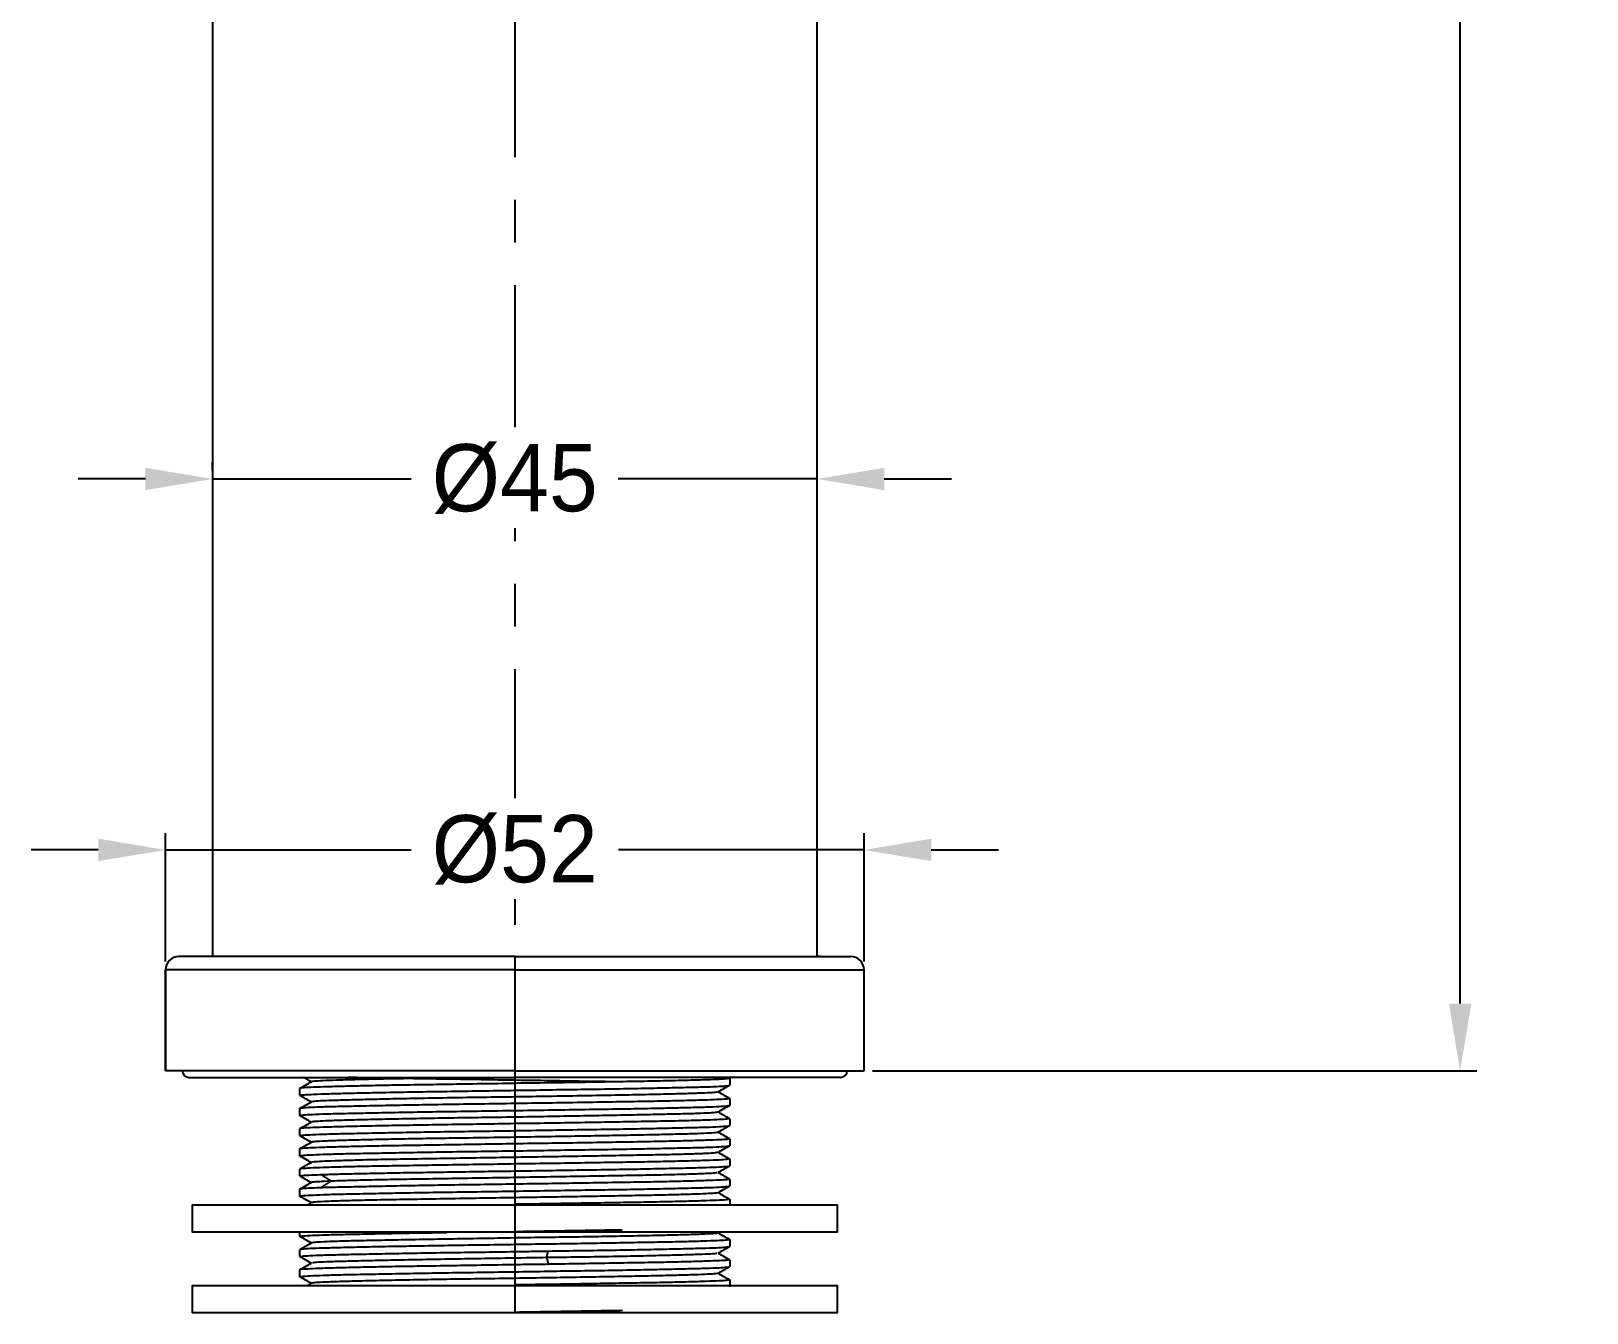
# Model space of a CAD drawing. Extents: x 10319 to 11160, y -16029 to -15435.
# Drawn here: x 10470.5 to 10586.3, y -15795.3 to -15699.9 of the extents above; entities that cross this region are included whole.
import ezdxf

# ---------------------------------------------------------------- set-up
doc = ezdxf.new("R2010")
doc.units = 0
doc.header["$MEASUREMENT"] = 0
doc.linetypes.add('CENTER2', pattern=[28.575, 19.05, -3.175, 3.175, -3.175])
doc.layers.get('0').update_dxf_attribs({"linetype": 'CONTINUOUS'})
doc.layers.get('Defpoints').update_dxf_attribs({"linetype": 'CONTINUOUS'})
doc.layers.add('CENTER', color=1, linetype='CENTER2')
doc.layers.add('DIM_', color=3, linetype='CONTINUOUS', lineweight=9)
doc.styles.get("Standard").update_dxf_attribs({"font": 'Gulim.ttf'})
doc.dimstyles.new('사본(2) STANDARD', dxfattribs={"dimscale": 0, "dimtxt": 5, "dimasz": 5, "dimexe": 1.25, "dimexo": 0.625, "dimgap": 1.5, "dimtad": 3, "dimtih": 1, "dimtoh": 1, "dimdec": 1, "dimzin": 9, "dimdsep": 46, "dimtxsty": 'Standard', "dimcen": 2.5, "dimclrd": 3, "dimclre": 3, "dimclrt": 4, "dimadec": 0, "dimazin": 0, "dimtfac": 1, "dimtdec": 1, "dimtmove": 0, "dimatfit": 3, "dimfxl": 1.25, "dimtfill": 1, "dimtolj": 1, "dimtzin": 0, "dimarcsym": 0})

# ---------------------------------------------------------------- blocks, each defined once
blk = doc.blocks.new('*D12')
at = {"layer": 'Defpoints', "color": 0, "transparency": 16777216}
for p in [(10532.51, -15760.86), (10480.51, -15769.79), (10532.51, -15769.79)]:
    blk.add_point(p, dxfattribs=at)
at = {"layer": 'DIM_', "color": 3, "lineweight": -2, "transparency": 16777216}
for p, q in [((10480.51, -15769.16), (10480.51, -15759.61)), ((10532.51, -15769.16), (10532.51, -15759.61)), ((10475.51, -15760.86), (10470.51, -15760.86)), ((10480.51, -15760.86), (10485.51, -15760.86)), ((10485.51, -15760.86), (10498.8, -15760.86)), ((10527.51, -15760.86), (10514.22, -15760.86)), ((10532.51, -15760.86), (10527.51, -15760.86)), ((10537.51, -15760.86), (10542.51, -15760.86))]:
    blk.add_line(p, q, dxfattribs=at)
at = {"layer": 'DIM_', "color": 3, "transparency": 16777216}
for points in [[(10475.51, -15760.02), (10475.51, -15761.69), (10480.51, -15760.86)], [(10537.51, -15760.02), (10537.51, -15761.69), (10532.51, -15760.86)]]:
    blk.add_solid(points, dxfattribs=at)
at = {"layer": 'DIM_', "color": 4, "transparency": 16777216, "insert": (10506.51, -15760.86), "char_height": 5, "attachment_point": 5, "bg_fill": 3, "box_fill_scale": 1.25, "bg_fill_color": 256, "bg_fill_true_color": 13158600, "bg_fill_transparency": 0}
blk.add_mtext('\\A1;%%C52', dxfattribs=at)
blk = doc.blocks.new('*D13')
at = {"layer": 'Defpoints', "color": 0, "transparency": 16777216}
for p in [(10484.01, -15733.25), (10529.01, -15733.25), (10529.01, -15733.25)]:
    blk.add_point(p, dxfattribs=at)
at = {"layer": 'DIM_', "color": 3, "lineweight": -2, "transparency": 16777216}
for p, q in [((10484.01, -15732.63), (10484.01, -15732)), ((10529.01, -15732.63), (10529.01, -15732)), ((10479.01, -15733.25), (10474.01, -15733.25)), ((10484.01, -15733.25), (10489.01, -15733.25)), ((10489.01, -15733.25), (10498.8, -15733.25)), ((10524.01, -15733.25), (10514.21, -15733.25)), ((10529.01, -15733.25), (10524.01, -15733.25)), ((10534.01, -15733.25), (10539.01, -15733.25))]:
    blk.add_line(p, q, dxfattribs=at)
at = {"layer": 'DIM_', "color": 3, "transparency": 16777216}
for points in [[(10479.01, -15732.42), (10479.01, -15734.08), (10484.01, -15733.25)], [(10534.01, -15732.42), (10534.01, -15734.08), (10529.01, -15733.25)]]:
    blk.add_solid(points, dxfattribs=at)
at = {"layer": 'DIM_', "color": 4, "transparency": 16777216, "insert": (10506.51, -15733.25), "char_height": 5, "attachment_point": 5, "bg_fill": 3, "box_fill_scale": 1.25, "bg_fill_color": 256, "bg_fill_true_color": 13158600, "bg_fill_transparency": 0}
blk.add_mtext('\\A1;%%C45', dxfattribs=at)
blk = doc.blocks.new('*D17')
at = {"layer": 'Defpoints', "color": 0, "transparency": 16777216}
for p in [(10506.51, -15610.64), (10576.88, -15610.64), (10532.51, -15777.29)]:
    blk.add_point(p, dxfattribs=at)
at = {"layer": 'DIM_', "color": 3, "lineweight": -2, "transparency": 16777216}
for p, q in [((10507.13, -15610.64), (10578.13, -15610.64)), ((10576.88, -15615.64), (10576.88, -15689.89)), ((10576.88, -15772.29), (10576.88, -15698.03)), ((10533.13, -15777.29), (10578.13, -15777.29))]:
    blk.add_line(p, q, dxfattribs=at)
at = {"layer": 'DIM_', "color": 3, "transparency": 16777216}
for points in [[(10576.05, -15615.64), (10577.72, -15615.64), (10576.88, -15610.64)], [(10576.05, -15772.29), (10577.72, -15772.29), (10576.88, -15777.29)]]:
    blk.add_solid(points, dxfattribs=at)
at = {"layer": 'DIM_', "color": 4, "transparency": 16777216, "insert": (10576.88, -15693.96), "char_height": 5, "attachment_point": 5, "bg_fill": 3, "box_fill_scale": 1.25, "bg_fill_color": 256, "bg_fill_true_color": 13158600, "bg_fill_transparency": 0}
blk.add_mtext('\\A1;166.7', dxfattribs=at)

msp = doc.modelspace()

# ---------------------------------------------------------------- linework, layer by layer
at = {"linetype": 'Continuous'}
msp.add_line((10480.51, -15777.29), (10480.51, -15769.79), dxfattribs=at)
for centre, radius, start, end in [((10481.51, -15769.79), 1, 90, 180), ((10482.26, -15777.29), 0.5, 180, 270)]:
    msp.add_arc(centre, radius, start, end, dxfattribs=at)
msp.add_arc((10482.26, -15777.29), 0.5, 180, 270)
for points, degree in [([(10491.37, -15778.12), (10491.17, -15778.01), (10490.98, -15777.9), (10490.79, -15777.79)], 3), ([(10490.51, -15778.6), (10490.8, -15778.44), (10491.08, -15778.27), (10491.37, -15778.11)], 3), ([(10490.51, -15779.12), (10490.51, -15778.87), (10490.51, -15778.61)], 2), ([(10506.51, -15778.23), (10506.51, -15778.49), (10506.51, -15778.75)], 2), ([(10522.5, -15778.38), (10522.22, -15778.54), (10521.93, -15778.71), (10521.65, -15778.87)], 3), ([(10521.65, -15778.86), (10521.93, -15779.02), (10522.22, -15779.19), (10522.5, -15779.35)], 3), ([(10491.37, -15779.62), (10491.08, -15779.46), (10490.8, -15779.29), (10490.51, -15779.13)], 3), ([(10490.51, -15780.1), (10490.8, -15779.94), (10491.08, -15779.77), (10491.37, -15779.61)], 3), ([(10490.51, -15780.62), (10490.51, -15780.37), (10490.51, -15780.11)], 2), ([(10506.51, -15779.73), (10506.51, -15779.99), (10506.51, -15780.25)], 2), ([(10522.5, -15779.88), (10522.22, -15780.04), (10521.93, -15780.21), (10521.65, -15780.37)], 3), ([(10522.51, -15779.36), (10522.51, -15779.62), (10522.51, -15779.87)], 2), ([(10491.37, -15781.12), (10491.08, -15780.96), (10490.8, -15780.79), (10490.51, -15780.63)], 3), ([(10490.51, -15781.6), (10490.8, -15781.44), (10491.08, -15781.27), (10491.37, -15781.11)], 3), ([(10506.51, -15781.23), (10506.51, -15781.49), (10506.51, -15781.75)], 2), ([(10521.65, -15780.36), (10521.93, -15780.52), (10522.22, -15780.69), (10522.5, -15780.85)], 3), ([(10522.5, -15781.38), (10522.22, -15781.54), (10521.93, -15781.71), (10521.65, -15781.87)], 3), ([(10522.51, -15780.86), (10522.51, -15781.12), (10522.51, -15781.37)], 2), ([(10490.51, -15782.12), (10490.51, -15781.87), (10490.51, -15781.61)], 2), ([(10491.37, -15782.62), (10491.08, -15782.46), (10490.8, -15782.29), (10490.51, -15782.13)], 3), ([(10521.65, -15781.86), (10521.93, -15782.02), (10522.22, -15782.19), (10522.5, -15782.35)], 3), ([(10522.51, -15782.36), (10522.51, -15782.62), (10522.51, -15782.87)], 2), ([(10490.51, -15783.1), (10490.8, -15782.94), (10491.08, -15782.77), (10491.37, -15782.61)], 3), ([(10490.51, -15783.62), (10490.51, -15783.37), (10490.51, -15783.11)], 2), ([(10491.37, -15784.12), (10491.08, -15783.96), (10490.8, -15783.79), (10490.51, -15783.63)], 3), ([(10506.51, -15782.73), (10506.51, -15782.99), (10506.51, -15783.25)], 2), ([(10522.5, -15782.88), (10522.22, -15783.04), (10521.93, -15783.21), (10521.65, -15783.37)], 3), ([(10521.65, -15783.36), (10521.93, -15783.53), (10522.22, -15783.69), (10522.5, -15783.85)], 3), ([(10490.51, -15784.6), (10490.8, -15784.44), (10491.08, -15784.27), (10491.37, -15784.11)], 3), ([(10490.51, -15785.12), (10490.51, -15784.87), (10490.51, -15784.61)], 2), ([(10492.07, -15785.02), (10492.39, -15785.01), (10493.13, -15784.98), (10494.51, -15784.95), (10496.13, -15784.92), (10497.93, -15784.88), (10499.92, -15784.85), (10502.02, -15784.82), (10504.25, -15784.78), (10505.75, -15784.76), (10506.51, -15784.75)], 3), ([(10522.51, -15783.86), (10522.51, -15783.87), (10522.37, -15783.9), (10521.78, -15783.94), (10520.81, -15783.97), (10519.49, -15784.01), (10517.83, -15784.05), (10515.89, -15784.09), (10513.77, -15784.12), (10511.44, -15784.16), (10509, -15784.2), (10507.34, -15784.22), (10506.51, -15784.23)], 3), ([(10506.51, -15784.23), (10506.51, -15784.49), (10506.51, -15784.75)], 2), ([(10522.5, -15784.38), (10522.22, -15784.54), (10521.93, -15784.71), (10521.65, -15784.87)], 3), ([(10522.51, -15783.86), (10522.51, -15784.12), (10522.51, -15784.37)], 2), ([(10491.37, -15785.62), (10491.08, -15785.46), (10490.8, -15785.29), (10490.51, -15785.13)], 3), ([(10490.51, -15786.1), (10490.8, -15785.94), (10491.08, -15785.77), (10491.37, -15785.61)], 3), ([(10492.84, -15785.51), (10492.45, -15785.26), (10492.07, -15785.02)], 2), ([(10492.84, -15785.51), (10492.45, -15785.76), (10492.07, -15786)], 2), ([(10506.51, -15785.73), (10505.65, -15785.75), (10503.93, -15785.77), (10501.42, -15785.81), (10499.06, -15785.85), (10496.88, -15785.89), (10494.94, -15785.93), (10493.3, -15785.97), (10492.43, -15785.99), (10492.07, -15786)], 3), ([(10521.58, -15784.89), (10521.49, -15784.9), (10521.2, -15784.93), (10520.37, -15784.97), (10519.18, -15785.01), (10517.66, -15785.05), (10515.84, -15785.08), (10513.78, -15785.12), (10511.52, -15785.16), (10509.16, -15785.2), (10506.7, -15785.24), (10504.23, -15785.28), (10501.82, -15785.32), (10499.53, -15785.36), (10497.46, -15785.39), (10495.6, -15785.43), (10494.02, -15785.47), (10493.19, -15785.5), (10492.84, -15785.51)], 3), ([(10506.51, -15785.73), (10506.51, -15785.99), (10506.51, -15786.25)], 2), ([(10521.65, -15784.86), (10521.93, -15785.02), (10522.22, -15785.19), (10522.5, -15785.35)], 3), ([(10522.5, -15785.88), (10522.22, -15786.04), (10521.93, -15786.21), (10521.65, -15786.37)], 3), ([(10522.51, -15785.39), (10522.51, -15785.63), (10522.51, -15785.87)], 2), ([(10490.51, -15786.62), (10490.51, -15786.37), (10490.51, -15786.11)], 2), ([(10490.51, -15786.62), (10490.51, -15786.61), (10490.64, -15786.59), (10491.23, -15786.55), (10492.21, -15786.51), (10493.53, -15786.47), (10495.18, -15786.44), (10497.12, -15786.4), (10499.24, -15786.36), (10501.59, -15786.32), (10504.02, -15786.29), (10505.68, -15786.26), (10506.51, -15786.25)], 3), ([(10491.37, -15787.12), (10491.08, -15786.96), (10490.8, -15786.79), (10490.51, -15786.63)], 3), ([(10491.07, -15787.28), (10491.17, -15787.23), (10491.27, -15787.17), (10491.37, -15787.11)], 3), ([(10521.71, -15786.39), (10521.97, -15786.55), (10522.24, -15786.7), (10522.5, -15786.85)], 3), ([(10522.51, -15786.86), (10522.51, -15787.07), (10522.51, -15787.29)], 2), ([(10482.51, -15789.29), (10482.51, -15788.29), (10482.51, -15787.29)], 2), ([(10482.51, -15789.29), (10482.51, -15788.29), (10482.51, -15787.29)], 2), ([(10530.51, -15787.29), (10530.51, -15788.29), (10530.51, -15789.29)], 2), ([(10490.51, -15789.62), (10490.51, -15789.46), (10490.51, -15789.29)], 2), ([(10521.81, -15789.28), (10521.75, -15789.31), (10521.7, -15789.34), (10521.65, -15789.37)], 3), ([(10521.65, -15789.36), (10521.93, -15789.52), (10522.22, -15789.69), (10522.5, -15789.85)], 3), ([(10491.37, -15790.12), (10491.08, -15789.96), (10490.8, -15789.79), (10490.51, -15789.63)], 3), ([(10490.51, -15790.6), (10490.8, -15790.44), (10491.08, -15790.27), (10491.37, -15790.11)], 3), ([(10490.51, -15791.12), (10490.51, -15790.87), (10490.51, -15790.61)], 2), ([(10506.51, -15790.23), (10506.51, -15790.49), (10506.51, -15790.75)], 2), ([(10522.5, -15790.38), (10522.22, -15790.54), (10521.93, -15790.71), (10521.65, -15790.87)], 3), ([(10522.51, -15789.86), (10522.51, -15790.12), (10522.51, -15790.37)], 2), ([(10491.37, -15791.62), (10491.08, -15791.46), (10490.8, -15791.29), (10490.51, -15791.13)], 3), ([(10490.51, -15792.1), (10490.8, -15791.94), (10491.08, -15791.78), (10491.37, -15791.61)], 3), ([(10508.88, -15791.2), (10508.07, -15791.22), (10506.43, -15791.24), (10503.97, -15791.28), (10501.58, -15791.32), (10499.34, -15791.36), (10497.25, -15791.4), (10495.42, -15791.44), (10493.87, -15791.48), (10492.67, -15791.51), (10491.84, -15791.55), (10491.53, -15791.58), (10491.45, -15791.59)], 3), ([(10506.51, -15790.75), (10506.79, -15790.74), (10507.35, -15790.74), (10508.18, -15790.72), (10508.73, -15790.72), (10509.01, -15790.71)], 3), ([(10509.01, -15791.7), (10508.73, -15791.7), (10508.18, -15791.71), (10507.35, -15791.72), (10506.79, -15791.73), (10506.51, -15791.73)], 3), ([(10506.51, -15791.73), (10506.51, -15791.99), (10506.51, -15792.25)], 2), ([(10508.88, -15791.2), (10508.94, -15790.96), (10509.01, -15790.71)], 2), ([(10521.56, -15790.89), (10521.46, -15790.91), (10521.15, -15790.93), (10520.28, -15790.97), (10519.05, -15791.01), (10517.48, -15791.05), (10515.66, -15791.09), (10513.57, -15791.13), (10511.3, -15791.17), (10509.69, -15791.19), (10508.88, -15791.2)], 3), ([(10508.88, -15791.2), (10508.94, -15791.45), (10509.01, -15791.7)], 2), ([(10521.65, -15790.86), (10521.93, -15791.03), (10522.22, -15791.19), (10522.5, -15791.35)], 3), ([(10522.51, -15791.36), (10522.51, -15791.62), (10522.51, -15791.87)], 2), ([(10490.51, -15792.62), (10490.51, -15792.37), (10490.51, -15792.11)], 2), ([(10490.51, -15792.11), (10490.51, -15792.11), (10490.51, -15792.12), (10490.52, -15792.12)], 3), ([(10491.37, -15793.12), (10491.08, -15792.96), (10490.8, -15792.79), (10490.51, -15792.63)], 3), ([(10522.51, -15792.86), (10522.51, -15792.87), (10522.37, -15792.9), (10521.78, -15792.94), (10520.81, -15792.97), (10519.49, -15793.01), (10517.83, -15793.05), (10515.89, -15793.09), (10513.77, -15793.12), (10511.44, -15793.16), (10509, -15793.2), (10507.34, -15793.22), (10506.51, -15793.23)], 3), ([(10522.5, -15791.88), (10522.22, -15792.04), (10521.93, -15792.21), (10521.65, -15792.37)], 3), ([(10521.65, -15792.36), (10521.93, -15792.53), (10522.22, -15792.69), (10522.5, -15792.85)], 3), ([(10522.51, -15791.87), (10522.51, -15791.87), (10522.51, -15791.87), (10522.51, -15791.87)], 3), ([(10522.51, -15792.86), (10522.51, -15793.12), (10522.51, -15793.37)], 2), ([(10482.51, -15795.29), (10482.51, -15794.29), (10482.51, -15793.29)], 2), ([(10482.51, -15795.29), (10482.51, -15794.29), (10482.51, -15793.29)], 2), ([(10491.06, -15793.29), (10491.16, -15793.23), (10491.27, -15793.17), (10491.37, -15793.11)], 3), ([(10506.51, -15793.29), (10506.51, -15794.29), (10506.51, -15795.29)], 2), ([(10530.51, -15793.29), (10530.51, -15794.29), (10530.51, -15795.29)], 2)]:
    msp.add_open_spline(points, degree=degree)
for points, knots in [([(10498.53, -15777.87), (10498.42, -15777.88), (10497.63, -15777.89), (10496.23, -15777.92), (10494.54, -15777.96), (10493.18, -15778), (10492.17, -15778.04), (10491.55, -15778.07), (10491.39, -15778.1), (10491.37, -15778.11)], [238.802645, 238.802645, 238.802645, 238.802645, 239.172377, 241.638071, 244.103766, 246.56946, 249.035155, 251.50085, 253.787572, 253.787572, 253.787572, 253.787572]), ([(10506.51, -15778.23), (10505.67, -15778.25), (10504, -15778.27), (10501.57, -15778.31), (10499.24, -15778.35), (10497.13, -15778.38), (10495.21, -15778.42), (10493.56, -15778.46), (10492.24, -15778.5), (10491.26, -15778.53), (10490.68, -15778.57), (10490.53, -15778.59), (10490.51, -15778.6)], [0, 0, 0, 0, 2.521062, 5.042125, 7.563187, 10.08425, 12.605312, 15.126375, 17.647437, 20.1685, 22.689562, 24.89294, 24.89294, 24.89294, 24.89294]), ([(10490.51, -15779.12), (10490.51, -15779.11), (10490.6, -15779.09), (10491.1, -15779.06), (10492.01, -15779.02), (10493.31, -15778.98), (10494.94, -15778.94), (10496.89, -15778.9), (10499.04, -15778.86), (10501.43, -15778.83), (10503.95, -15778.79), (10505.66, -15778.76), (10506.51, -15778.75)], [-25.222647, -25.222647, -25.222647, -25.222647, -23.196074, -20.618733, -18.041391, -15.46405, -12.886708, -10.309366, -7.732025, -5.154683, -2.577342, 0, 0, 0, 0]), ([(10521.6, -15778.89), (10521.53, -15778.9), (10521.26, -15778.93), (10520.46, -15778.96), (10519.31, -15779), (10517.84, -15779.04), (10516.03, -15779.08), (10513.98, -15779.12), (10511.73, -15779.16), (10509.34, -15779.2), (10506.89, -15779.24), (10504.43, -15779.27), (10502.03, -15779.31), (10499.75, -15779.35), (10497.64, -15779.39), (10495.76, -15779.43), (10494.16, -15779.47), (10492.9, -15779.51), (10491.98, -15779.54), (10491.5, -15779.58), (10491.38, -15779.6), (10491.37, -15779.61)], [303.280436, 303.280436, 303.280436, 303.280436, 305.746131, 308.211825, 310.67752, 313.143215, 315.608909, 318.074604, 320.540298, 323.005993, 325.471688, 327.937382, 330.403077, 332.868771, 335.334466, 337.800161, 340.265855, 342.73155, 345.197245, 347.662939, 349.32843, 349.32843, 349.32843, 349.32843]), ([(10506.51, -15778.75), (10507.34, -15778.74), (10509.01, -15778.71), (10511.48, -15778.67), (10513.82, -15778.64), (10515.93, -15778.6), (10517.84, -15778.56), (10519.5, -15778.52), (10520.84, -15778.49), (10521.79, -15778.45), (10522.34, -15778.41), (10522.48, -15778.39), (10522.5, -15778.38)], [0, 0, 0, 0, 2.521065, 5.042129, 7.563194, 10.084259, 12.605324, 15.126388, 17.647453, 20.168518, 22.689582, 24.800759, 24.800759, 24.800759, 24.800759]), ([(10506.51, -15779.73), (10505.65, -15779.75), (10503.94, -15779.77), (10501.42, -15779.81), (10499.03, -15779.85), (10496.88, -15779.89), (10494.95, -15779.93), (10493.32, -15779.96), (10492.02, -15780), (10491.1, -15780.04), (10490.63, -15780.07), (10490.53, -15780.1), (10490.51, -15780.1)], [-38.660099, -38.660099, -38.660099, -38.660099, -36.082759, -33.505419, -30.928079, -28.350739, -25.773399, -23.19606, -20.61872, -18.04138, -15.46404, -13.84084, -13.84084, -13.84084, -13.84084]), ([(10522.51, -15779.36), (10522.51, -15779.37), (10522.38, -15779.4), (10521.82, -15779.43), (10520.87, -15779.47), (10519.53, -15779.51), (10517.86, -15779.55), (10515.94, -15779.59), (10513.82, -15779.62), (10511.47, -15779.66), (10509, -15779.7), (10507.34, -15779.72), (10506.51, -15779.73)], [25.309822, 25.309822, 25.309822, 25.309822, 27.731705, 30.252769, 32.773833, 35.294897, 37.815961, 40.337025, 42.858089, 45.379154, 47.900218, 50.421282, 50.421282, 50.421282, 50.421282]), ([(10506.51, -15780.25), (10507.34, -15780.24), (10509.02, -15780.21), (10511.48, -15780.17), (10513.82, -15780.14), (10515.93, -15780.1), (10517.84, -15780.06), (10519.47, -15780.02), (10520.81, -15779.99), (10521.77, -15779.95), (10522.34, -15779.91), (10522.48, -15779.89), (10522.5, -15779.88)], [-50.421317, -50.421317, -50.421317, -50.421317, -47.900251, -45.379185, -42.858119, -40.337054, -37.815988, -35.294922, -32.773856, -30.25279, -27.731724, -25.563414, -25.563414, -25.563414, -25.563414]), ([(10490.51, -15780.62), (10490.51, -15780.61), (10490.63, -15780.59), (10491.2, -15780.55), (10492.15, -15780.51), (10493.48, -15780.47), (10495.15, -15780.44), (10497.07, -15780.4), (10499.2, -15780.36), (10501.54, -15780.32), (10504.02, -15780.29), (10505.68, -15780.26), (10506.51, -15780.25)], [-25.122337, -25.122337, -25.122337, -25.122337, -22.689592, -20.168526, -17.64746, -15.126394, -12.605329, -10.084263, -7.563197, -5.042131, -2.521066, 0, 0, 0, 0]), ([(10506.51, -15781.23), (10505.67, -15781.25), (10504, -15781.27), (10501.53, -15781.31), (10499.2, -15781.35), (10497.08, -15781.38), (10495.18, -15781.42), (10493.53, -15781.46), (10492.19, -15781.5), (10491.23, -15781.53), (10490.67, -15781.57), (10490.53, -15781.59), (10490.51, -15781.6)], [-50.421318, -50.421318, -50.421318, -50.421318, -47.900252, -45.379187, -42.858121, -40.337055, -37.815989, -35.294923, -32.773857, -30.252791, -27.731725, -25.580641, -25.580641, -25.580641, -25.580641]), ([(10521.65, -15780.37), (10521.63, -15780.38), (10521.52, -15780.4), (10521.06, -15780.44), (10520.16, -15780.48), (10518.89, -15780.51), (10517.3, -15780.55), (10515.42, -15780.59), (10513.34, -15780.63), (10511.08, -15780.67), (10508.66, -15780.71), (10506.2, -15780.75), (10503.73, -15780.79), (10501.37, -15780.82), (10499.14, -15780.86), (10497.09, -15780.9), (10495.29, -15780.94), (10493.78, -15780.98), (10492.6, -15781.02), (10491.79, -15781.06), (10491.5, -15781.08), (10491.43, -15781.09)], [35.375909, 35.375909, 35.375909, 35.375909, 36.985419, 39.451114, 41.916808, 44.382503, 46.848197, 49.313892, 51.779587, 54.245281, 56.710976, 59.17667, 61.642365, 64.10806, 66.573754, 69.039449, 71.505144, 73.970838, 76.436533, 78.902227, 81.367922, 81.367922, 81.367922, 81.367922]), ([(10522.51, -15780.86), (10522.51, -15780.87), (10522.38, -15780.9), (10521.81, -15780.93), (10520.85, -15780.97), (10519.52, -15781.01), (10517.87, -15781.05), (10515.94, -15781.08), (10513.82, -15781.12), (10511.47, -15781.16), (10509, -15781.2), (10507.34, -15781.22), (10506.51, -15781.23)], [-25.144136, -25.144136, -25.144136, -25.144136, -22.689594, -20.168528, -17.647462, -15.126396, -12.60533, -10.084264, -7.563198, -5.042132, -2.521066, 0, 0, 0, 0]), ([(10506.51, -15781.75), (10507.34, -15781.74), (10509.02, -15781.71), (10511.46, -15781.67), (10513.8, -15781.64), (10515.9, -15781.6), (10517.82, -15781.56), (10519.46, -15781.52), (10520.78, -15781.49), (10521.75, -15781.45), (10522.33, -15781.41), (10522.48, -15781.39), (10522.5, -15781.38)], [0, 0, 0, 0, 2.521064, 5.042128, 7.563192, 10.084257, 12.605321, 15.126385, 17.647449, 20.168513, 22.689577, 24.902942, 24.902942, 24.902942, 24.902942]), ([(10490.51, -15782.12), (10490.51, -15782.11), (10490.64, -15782.09), (10491.2, -15782.05), (10492.16, -15782.01), (10493.49, -15781.97), (10495.16, -15781.94), (10497.09, -15781.9), (10499.2, -15781.86), (10501.54, -15781.82), (10504.01, -15781.79), (10505.68, -15781.76), (10506.51, -15781.75)], [25.302802, 25.302802, 25.302802, 25.302802, 27.731687, 30.25275, 32.773812, 35.294875, 37.815937, 40.337, 42.858062, 45.379125, 47.900187, 50.42125, 50.42125, 50.42125, 50.42125]), ([(10521.65, -15781.87), (10521.63, -15781.88), (10521.47, -15781.91), (10520.86, -15781.95), (10519.88, -15781.99), (10518.53, -15782.02), (10516.85, -15782.06), (10514.9, -15782.1), (10512.75, -15782.14), (10510.44, -15782.18), (10508.02, -15782.22), (10505.56, -15782.26), (10503.1, -15782.3), (10500.74, -15782.33), (10498.54, -15782.37), (10496.56, -15782.41), (10494.85, -15782.45), (10493.42, -15782.49), (10492.33, -15782.53), (10491.62, -15782.57), (10491.41, -15782.59), (10491.38, -15782.61)], [130.904258, 130.904258, 130.904258, 130.904258, 133.147509, 135.613203, 138.078898, 140.544592, 143.010287, 145.475982, 147.941676, 150.407371, 152.873065, 155.33876, 157.804455, 160.270149, 162.735844, 165.201538, 167.667233, 170.132928, 172.598622, 175.064317, 177.530011, 177.530011, 177.530011, 177.530011]), ([(10522.51, -15782.36), (10522.51, -15782.37), (10522.37, -15782.4), (10521.79, -15782.43), (10520.82, -15782.47), (10519.49, -15782.51), (10517.84, -15782.55), (10515.9, -15782.59), (10513.79, -15782.62), (10511.44, -15782.66), (10509, -15782.7), (10507.34, -15782.72), (10506.51, -15782.73)], [25.220323, 25.220323, 25.220323, 25.220323, 27.731711, 30.252776, 32.773841, 35.294905, 37.81597, 40.337035, 42.858099, 45.379164, 47.900228, 50.421293, 50.421293, 50.421293, 50.421293]), ([(10506.51, -15782.73), (10505.67, -15782.75), (10504, -15782.77), (10501.53, -15782.81), (10499.2, -15782.85), (10497.09, -15782.88), (10495.17, -15782.92), (10493.51, -15782.96), (10492.17, -15783), (10491.22, -15783.04), (10490.67, -15783.07), (10490.53, -15783.09), (10490.51, -15783.1)], [0, 0, 0, 0, 2.521064, 5.042128, 7.563192, 10.084256, 12.60532, 15.126383, 17.647447, 20.168511, 22.689575, 24.783721, 24.783721, 24.783721, 24.783721]), ([(10490.51, -15783.62), (10490.51, -15783.61), (10490.64, -15783.59), (10491.23, -15783.55), (10492.19, -15783.51), (10493.52, -15783.47), (10495.18, -15783.44), (10497.1, -15783.4), (10499.22, -15783.36), (10501.54, -15783.32), (10504.01, -15783.29), (10505.68, -15783.26), (10506.51, -15783.25)], [-25.187702, -25.187702, -25.187702, -25.187702, -22.689574, -20.16851, -17.647446, -15.126383, -12.605319, -10.084255, -7.563191, -5.042128, -2.521064, 0, 0, 0, 0]), ([(10521.63, -15783.38), (10521.58, -15783.39), (10521.36, -15783.42), (10520.63, -15783.46), (10519.53, -15783.5), (10518.09, -15783.54), (10516.35, -15783.57), (10514.35, -15783.61), (10512.12, -15783.65), (10509.75, -15783.69), (10507.3, -15783.73), (10504.83, -15783.77), (10502.41, -15783.81), (10500.1, -15783.85), (10497.96, -15783.88), (10496.04, -15783.92), (10494.4, -15783.96), (10493.07, -15784), (10492.1, -15784.04), (10491.53, -15784.08), (10491.39, -15784.1), (10491.37, -15784.11)], [226.843904, 226.843904, 226.843904, 226.843904, 229.309598, 231.775293, 234.240987, 236.706682, 239.172377, 241.638071, 244.103766, 246.56946, 249.035155, 251.50085, 253.966544, 256.432239, 258.897933, 261.363628, 263.829323, 266.295017, 268.760712, 271.226406, 273.319459, 273.319459, 273.319459, 273.319459]), ([(10506.51, -15783.25), (10507.34, -15783.24), (10509.01, -15783.21), (10511.45, -15783.17), (10513.78, -15783.14), (10515.89, -15783.1), (10517.81, -15783.06), (10519.47, -15783.02), (10520.79, -15782.99), (10521.76, -15782.95), (10522.33, -15782.91), (10522.48, -15782.89), (10522.5, -15782.88)], [-50.421246, -50.421246, -50.421246, -50.421246, -47.900184, -45.379122, -42.858059, -40.336997, -37.815935, -35.294872, -32.77381, -30.252748, -27.731685, -25.563771, -25.563771, -25.563771, -25.563771]), ([(10506.51, -15784.23), (10505.67, -15784.25), (10504.01, -15784.27), (10501.54, -15784.31), (10499.22, -15784.35), (10497.1, -15784.38), (10495.18, -15784.42), (10493.52, -15784.46), (10492.18, -15784.5), (10491.23, -15784.54), (10490.67, -15784.57), (10490.53, -15784.59), (10490.51, -15784.6)], [-50.421325, -50.421325, -50.421325, -50.421325, -47.900259, -45.379192, -42.858126, -40.33706, -37.815994, -35.294927, -32.773861, -30.252795, -27.731729, -25.637129, -25.637129, -25.637129, -25.637129]), ([(10506.51, -15784.75), (10507.34, -15784.74), (10509.01, -15784.71), (10511.48, -15784.67), (10513.78, -15784.64), (10515.91, -15784.6), (10517.83, -15784.56), (10519.49, -15784.52), (10520.82, -15784.49), (10521.78, -15784.45), (10522.34, -15784.41), (10522.48, -15784.39), (10522.5, -15784.38)], [-50.421304, -50.421304, -50.421304, -50.421304, -47.900239, -45.379173, -42.858108, -40.337043, -37.815978, -35.294913, -32.773847, -30.252782, -27.731717, -25.612019, -25.612019, -25.612019, -25.612019]), ([(10490.51, -15785.12), (10490.51, -15785.11), (10490.61, -15785.09), (10491.12, -15785.05), (10491.71, -15785.03), (10492.07, -15785.02)], [-7.143586, -7.143586, -7.143586, -7.143586, -4.976862, -2.488431, 0, 0, 0, 0]), ([(10492.07, -15786), (10491.71, -15786.02), (10491.11, -15786.04), (10490.64, -15786.07), (10490.53, -15786.1), (10490.51, -15786.1)], [-32.349468, -32.349468, -32.349468, -32.349468, -29.861047, -27.372626, -25.651054, -25.651054, -25.651054, -25.651054]), ([(10492.84, -15785.51), (10492.49, -15785.52), (10491.9, -15785.55), (10491.48, -15785.58), (10491.38, -15785.6), (10491.37, -15785.61)], [0, 0, 0, 0, 2.465695, 4.931389, 6.35223, 6.35223, 6.35223, 6.35223]), ([(10522.5, -15785.37), (10522.48, -15785.38), (10522.33, -15785.4), (10521.78, -15785.44), (10520.82, -15785.47), (10519.5, -15785.51), (10517.84, -15785.55), (10515.91, -15785.59), (10513.78, -15785.62), (10511.47, -15785.66), (10509.01, -15785.7), (10507.34, -15785.72), (10506.51, -15785.73)], [-24.751695, -24.751695, -24.751695, -24.751695, -22.689588, -20.168523, -17.647458, -15.126392, -12.605327, -10.084261, -7.563196, -5.042131, -2.521065, 0, 0, 0, 0]), ([(10506.51, -15786.25), (10507.34, -15786.24), (10509.01, -15786.21), (10511.47, -15786.17), (10513.8, -15786.14), (10515.92, -15786.1), (10517.84, -15786.06), (10519.5, -15786.02), (10520.84, -15785.99), (10521.79, -15785.95), (10522.34, -15785.91), (10522.48, -15785.89), (10522.5, -15785.88)], [-50.421303, -50.421303, -50.421303, -50.421303, -47.900238, -45.379173, -42.858107, -40.337042, -37.815977, -35.294912, -32.773847, -30.252782, -27.731717, -25.636429, -25.636429, -25.636429, -25.636429]), ([(10521.65, -15786.37), (10521.63, -15786.38), (10521.51, -15786.4), (10521, -15786.44), (10520.06, -15786.48), (10518.77, -15786.52), (10517.18, -15786.56), (10515.29, -15786.59), (10513.17, -15786.63), (10510.88, -15786.67), (10508.47, -15786.71), (10506, -15786.75), (10503.57, -15786.79), (10501.19, -15786.83), (10498.95, -15786.87), (10496.91, -15786.9), (10495.12, -15786.94), (10493.65, -15786.98), (10492.51, -15787.02), (10491.73, -15787.06), (10491.47, -15787.09), (10491.41, -15787.1)], [54.912368, 54.912368, 54.912368, 54.912368, 56.710976, 59.176671, 61.642365, 64.10806, 66.573755, 69.039449, 71.505144, 73.970839, 76.436533, 78.902228, 81.367922, 83.833617, 86.299312, 88.765006, 91.230701, 93.696396, 96.16209, 98.627785, 101.093479, 101.093479, 101.093479, 101.093479]), ([(10522.51, -15786.86), (10522.51, -15786.87), (10522.38, -15786.9), (10521.8, -15786.93), (10520.85, -15786.97), (10519.51, -15787.01), (10517.84, -15787.05), (10515.92, -15787.09), (10513.81, -15787.12), (10511.47, -15787.16), (10509.01, -15787.2), (10507.34, -15787.22), (10506.51, -15787.23)], [-25.146093, -25.146093, -25.146093, -25.146093, -22.689563, -20.1685, -17.647438, -15.126375, -12.605313, -10.08425, -7.563188, -5.042125, -2.521063, 0, 0, 0, 0]), ([(10490.51, -15789.62), (10490.51, -15789.61), (10490.63, -15789.59), (10491.2, -15789.55), (10492.15, -15789.51), (10493.49, -15789.47), (10495.15, -15789.44), (10497.06, -15789.4), (10499.16, -15789.36), (10500.69, -15789.34), (10501.46, -15789.33)], [-25.124387, -25.124387, -25.124387, -25.124387, -22.68959, -20.168525, -17.647459, -15.126394, -12.605328, -10.084262, -7.563197, -5.155163, -5.155163, -5.155163, -5.155163]), ([(10521.61, -15789.38), (10521.55, -15789.4), (10521.3, -15789.42), (10520.53, -15789.46), (10519.39, -15789.5), (10517.92, -15789.54), (10516.14, -15789.58), (10514.12, -15789.62), (10511.9, -15789.66), (10509.53, -15789.69), (10507.09, -15789.73), (10504.65, -15789.77), (10502.22, -15789.81), (10499.91, -15789.85), (10497.77, -15789.89), (10495.88, -15789.93), (10494.28, -15789.96), (10492.97, -15790), (10492.02, -15790.04), (10491.51, -15790.08), (10491.38, -15790.1), (10491.37, -15790.11)], [246.569462, 246.569462, 246.569462, 246.569462, 249.035157, 251.500851, 253.966546, 256.43224, 258.897935, 261.36363, 263.829324, 266.295019, 268.760713, 271.226408, 273.692103, 276.157797, 278.623492, 281.089187, 283.554881, 286.020576, 288.48627, 290.951965, 292.805149, 292.805149, 292.805149, 292.805149]), ([(10506.51, -15789.25), (10507.34, -15789.24), (10509.02, -15789.21), (10511.48, -15789.17), (10513.3, -15789.14), (10514.27, -15789.13), (10514.51, -15789.12)], [-50.421323, -50.421323, -50.421323, -50.421323, -47.900257, -45.379191, -42.858125, -42.017192, -42.017192, -42.017192, -42.017192]), ([(10506.51, -15790.23), (10505.67, -15790.25), (10504, -15790.27), (10501.53, -15790.31), (10499.2, -15790.35), (10497.08, -15790.38), (10495.18, -15790.42), (10493.53, -15790.46), (10492.19, -15790.5), (10491.23, -15790.53), (10490.67, -15790.57), (10490.53, -15790.59), (10490.51, -15790.6)], [-50.421312, -50.421312, -50.421312, -50.421312, -47.900246, -45.379181, -42.858115, -40.33705, -37.815984, -35.294918, -32.773853, -30.252787, -27.731722, -25.587436, -25.587436, -25.587436, -25.587436]), ([(10522.51, -15789.86), (10522.51, -15789.87), (10522.38, -15789.9), (10521.81, -15789.93), (10520.86, -15789.97), (10519.52, -15790.01), (10517.87, -15790.05), (10515.95, -15790.08), (10513.82, -15790.12), (10511.47, -15790.16), (10509, -15790.2), (10507.34, -15790.22), (10506.51, -15790.23)], [-25.140627, -25.140627, -25.140627, -25.140627, -22.689595, -20.168528, -17.647462, -15.126396, -12.60533, -10.084264, -7.563198, -5.042132, -2.521066, 0, 0, 0, 0]), ([(10509.01, -15790.71), (10509.84, -15790.7), (10511.47, -15790.67), (10513.82, -15790.64), (10515.95, -15790.6), (10517.85, -15790.56), (10519.48, -15790.52), (10520.8, -15790.49), (10521.77, -15790.45), (10522.34, -15790.41), (10522.48, -15790.39), (10522.5, -15790.38)], [-47.899997, -47.899997, -47.899997, -47.899997, -45.378945, -42.857892, -40.33684, -37.815787, -35.294735, -32.773682, -30.25263, -27.731577, -25.566813, -25.566813, -25.566813, -25.566813]), ([(10490.51, -15791.12), (10490.51, -15791.11), (10490.64, -15791.09), (10491.21, -15791.05), (10492.16, -15791.01), (10493.49, -15790.97), (10495.16, -15790.94), (10497.09, -15790.9), (10499.2, -15790.86), (10501.54, -15790.82), (10504.01, -15790.79), (10505.68, -15790.76), (10506.51, -15790.75)], [25.299503, 25.299503, 25.299503, 25.299503, 27.731686, 30.252749, 32.773811, 35.294873, 37.815936, 40.336998, 42.85806, 45.379123, 47.900185, 50.421248, 50.421248, 50.421248, 50.421248]), ([(10506.51, -15791.73), (10505.67, -15791.75), (10504, -15791.77), (10501.54, -15791.81), (10499.2, -15791.85), (10497.09, -15791.88), (10495.17, -15791.92), (10493.51, -15791.96), (10492.17, -15792), (10491.22, -15792.04), (10490.67, -15792.07), (10490.53, -15792.09), (10490.51, -15792.1)], [0, 0, 0, 0, 2.521064, 5.042128, 7.563192, 10.084257, 12.605321, 15.126385, 17.647449, 20.168513, 22.689577, 24.789456, 24.789456, 24.789456, 24.789456]), ([(10522.51, -15791.36), (10522.51, -15791.37), (10522.38, -15791.4), (10521.8, -15791.43), (10520.84, -15791.47), (10519.52, -15791.51), (10517.87, -15791.55), (10515.97, -15791.58), (10513.82, -15791.62), (10511.46, -15791.66), (10509.83, -15791.68), (10509.01, -15791.7)], [-22.662987, -22.662987, -22.662987, -22.662987, -20.168418, -17.647365, -15.126313, -12.605261, -10.084209, -7.563157, -5.042104, -2.521052, 0, 0, 0, 0]), ([(10490.51, -15792.62), (10490.51, -15792.61), (10490.64, -15792.59), (10491.23, -15792.55), (10492.19, -15792.51), (10493.52, -15792.47), (10495.18, -15792.44), (10497.1, -15792.4), (10499.22, -15792.36), (10501.54, -15792.32), (10504.01, -15792.29), (10505.68, -15792.26), (10506.51, -15792.25)], [25.230111, 25.230111, 25.230111, 25.230111, 27.731705, 30.252769, 32.773833, 35.294897, 37.815961, 40.337025, 42.858089, 45.379153, 47.900217, 50.421281, 50.421281, 50.421281, 50.421281]), ([(10521.65, -15792.37), (10521.63, -15792.38), (10521.48, -15792.41), (10520.91, -15792.44), (10519.94, -15792.48), (10518.6, -15792.52), (10516.94, -15792.56), (10515.01, -15792.6), (10512.84, -15792.64), (10510.54, -15792.68), (10508.11, -15792.72), (10505.63, -15792.76), (10503.19, -15792.79), (10500.83, -15792.83), (10498.63, -15792.87), (10496.63, -15792.91), (10494.9, -15792.95), (10493.47, -15792.99), (10492.37, -15793.03), (10491.65, -15793.06), (10491.43, -15793.09), (10491.38, -15793.1)], [74.361687, 74.361687, 74.361687, 74.361687, 76.436433, 78.902125, 81.367816, 83.833508, 86.299199, 88.76489, 91.230582, 93.696273, 96.161965, 98.627656, 101.093347, 103.559039, 106.02473, 108.490422, 110.956113, 113.421804, 115.887496, 118.353187, 120.818879, 120.818879, 120.818879, 120.818879]), ([(10506.51, -15792.25), (10507.34, -15792.24), (10509.01, -15792.21), (10511.45, -15792.17), (10513.78, -15792.14), (10515.89, -15792.1), (10517.82, -15792.06), (10519.47, -15792.02), (10520.79, -15791.99), (10521.76, -15791.95), (10522.33, -15791.91), (10522.48, -15791.89), (10522.5, -15791.88)], [-50.42125, -50.42125, -50.42125, -50.42125, -47.900188, -45.379125, -42.858063, -40.337, -37.815938, -35.294875, -32.773813, -30.25275, -27.731688, -25.568798, -25.568798, -25.568798, -25.568798]), ([(10506.56, -15795.25), (10507.38, -15795.24), (10509.03, -15795.21), (10511.47, -15795.17), (10513.29, -15795.14), (10514.27, -15795.13), (10514.52, -15795.12)], [0.054747, 0.054747, 0.054747, 0.054747, 2.521065, 5.04213, 7.563196, 8.43931, 8.43931, 8.43931, 8.43931])]:
    msp.add_open_spline(points, degree=3, knots=knots)
for points in [[(10506.51, -15787.29), (10482.51, -15787.29), (10482.51, -15787.29)], [(10530.51, -15787.29), (10530.51, -15787.29), (10506.51, -15787.29)], [(10482.51, -15789.29), (10482.51, -15789.29), (10506.51, -15789.29)], [(10506.51, -15789.29), (10530.51, -15789.29), (10530.51, -15789.29)], [(10506.51, -15793.29), (10482.51, -15793.29), (10482.51, -15793.29)], [(10530.51, -15793.29), (10530.51, -15793.29), (10506.51, -15793.29)], [(10482.51, -15795.29), (10482.51, -15795.29), (10506.51, -15795.29)], [(10506.51, -15795.29), (10530.51, -15795.29), (10530.51, -15795.29)]]:
    msp.add_rational_spline(points, [1, 0.707106781187, 1], degree=2)
at = {"layer": 'CENTER'}
msp.add_line((10506.51, -15604.52), (10506.51, -15957.83), dxfattribs=at)

# ---------------------------------------------------------------- next in the draw order: dimensions: what is measured, and where the dimension line sits
at = {"layer": 'DIM_'}
for base, p1, p2, picture, middle in [((10529.01, -15733.25), (10484.01, -15733.25), (10529.01, -15733.25), '*D13', (10506.51, -15733.25)), ((10532.51, -15760.86), (10480.51, -15769.79), (10532.51, -15769.79), '*D12', (10506.51, -15760.86))]:
    dim = msp.add_linear_dim(base=base, p1=p1, p2=p2, text='%%C<>', dimstyle='사본(2) STANDARD', override={"dimscale": 1, "dimtad": 0}, dxfattribs=at)
    dim.commit()
    dim.dimension.update_dxf_attribs({"geometry": picture, "text_midpoint": middle})

# ---------------------------------------------------------------- next in the draw order: linework, layer by layer
at = {"extrusion": (-1, -2.22045e-16, 6.12323e-17)}
for p, q in [((10484.01, -15639.29), (10484.01, -15768.75)), ((10480.51, -15769.79), (10480.51, -15777.29))]:
    msp.add_line(p, q, dxfattribs=at)
msp.add_arc((10481.51, -15769.79), 1, 90, 180)
at = {"extrusion": (-6.12323e-17, -1.35963e-32, -1)}
msp.add_arc((-10483.76, -15767.79), 1, 255.5212, 270, dxfattribs=at)

# ---------------------------------------------------------------- next in the draw order: dimensions: what is measured, and where the dimension line sits
at = {"layer": 'DIM_'}
dim = msp.add_linear_dim(base=(10576.88313929, -15610.63678762), p1=(10532.50745892, -15777.28678762), p2=(10506.50745892, -15610.63678762), angle=90, dimstyle='사본(2) STANDARD', override={"dimscale": 1, "dimtxt": 5, "dimasz": 5, "dimgap": 1.5, "dimtad": 0}, dxfattribs=at)
dim.commit()
dim.dimension.update_dxf_attribs({"geometry": '*D17', "text_midpoint": (10576.88313929, -15693.96178762)})

# ---------------------------------------------------------------- next in the draw order: linework, layer by layer
at = {"extrusion": (-1, -2.22045e-16, 6.12323e-17)}
for p, q in [((10529.01, -15768.75), (10529.01, -15639.29)), ((10506.51, -15769.79), (10480.51, -15769.79)), ((10506.51, -15768.79), (10481.51, -15768.79)), ((10506.51, -15768.79), (10506.51, -15769.79)), ((10506.51, -15768.79), (10531.51, -15768.79)), ((10506.51, -15769.79), (10506.51, -15777.29)), ((10506.51, -15769.79), (10532.51, -15769.79)), ((10532.51, -15777.29), (10532.51, -15769.79)), ((10506.51, -15777.29), (10480.51, -15777.29)), ((10482.26, -15777.79), (10506.51, -15777.79)), ((10506.51, -15777.29), (10532.51, -15777.29)), ((10506.51, -15777.29), (10506.51, -15777.79)), ((10530.76, -15777.79), (10506.51, -15777.79)), ((10521.42, -15777.8), (10521.41, -15777.8))]:
    msp.add_line(p, q, dxfattribs=at)
at = {"extrusion": (-6.12323e-17, -1.35963e-32, -1)}
msp.add_arc((-10529.26, -15767.79), 1, 270, 284.4788, dxfattribs=at)
for centre, radius, start, end in [((10531.51, -15769.79), 1, 0, 90), ((10530.76, -15777.29), 0.5, 270, 0)]:
    msp.add_arc(centre, radius, start, end)
for points, knots in [([(10514.19, -15778.12), (10511.63, -15778.08), (10509.07, -15778.04), (10506.51, -15778), (10506.51, -15778), (10506.51, -15778), (10506.51, -15778), (10505.67, -15777.99), (10504, -15777.96), (10501.53, -15777.92), (10499.2, -15777.89), (10497.09, -15777.85), (10495.39, -15777.82), (10494.45, -15777.8), (10494.1, -15777.79)], [-7.73549, -7.73549, -7.73549, -7.73549, -0.001628, -0.001628, -0.001628, 0, 0, 0, 2.521064, 5.042128, 7.563192, 10.084256, 12.60532, 14.257374, 14.257374, 14.257374, 14.257374]), ([(10522.51, -15777.86), (10522.51, -15777.87), (10522.38, -15777.9), (10521.8, -15777.93), (10520.84, -15777.97), (10519.51, -15778.01), (10517.84, -15778.05), (10515.92, -15778.09), (10513.8, -15778.12), (10511.47, -15778.16), (10509.01, -15778.2), (10507.34, -15778.22), (10506.51, -15778.23)], [-25.151414, -25.151414, -25.151414, -25.151414, -22.68956, -20.168498, -17.647436, -15.126373, -12.605311, -10.084249, -7.563187, -5.042124, -2.521062, 0, 0, 0, 0])]:
    msp.add_open_spline(points, degree=3, knots=knots)
for points, degree in [([(10522.39, -15777.79), (10522.42, -15777.81), (10522.46, -15777.83), (10522.5, -15777.85)], 3), ([(10522.51, -15777.86), (10522.51, -15778.12), (10522.51, -15778.37)], 2)]:
    msp.add_open_spline(points, degree=degree)

doc.saveas('drawing.dxf')
